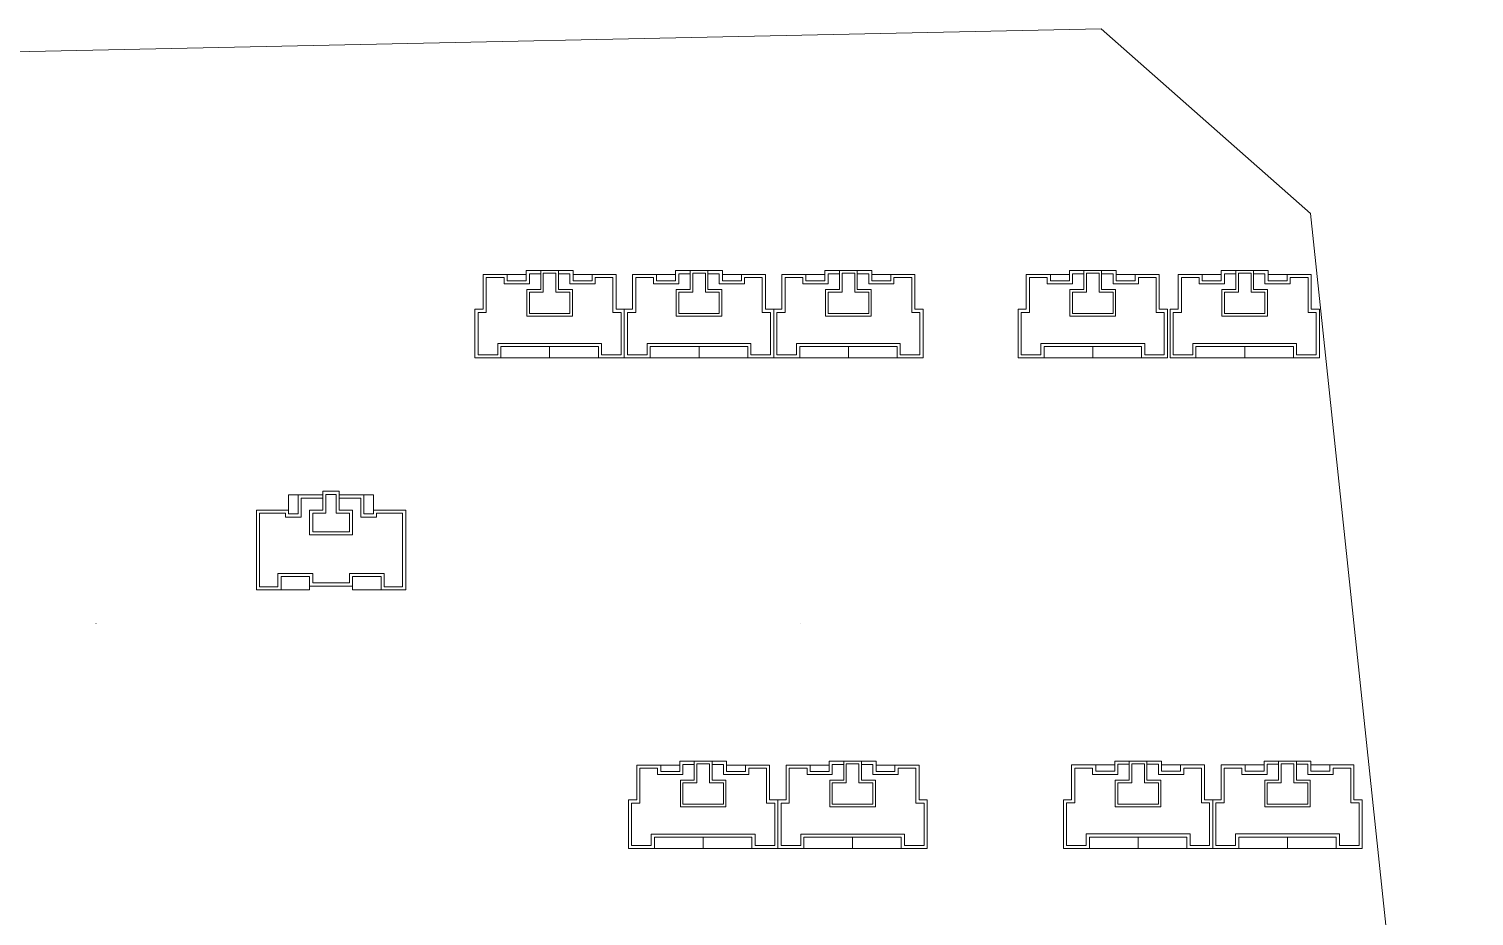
# Model space of a CAD drawing. Extents: x 109296 to 172296, y -14588 to 29909.
# Drawn here: x 115782 to 118522, y -9818 to -8136 of the extents above; entities that cross this region are included whole.
import ezdxf

# ---------------------------------------------------------------- set-up
doc = ezdxf.new("R2010")
doc.units = 0
doc.header["$LTSCALE"] = 1000
doc.header["$MEASUREMENT"] = 0
doc.layers.add('140', color=2, linetype='Continuous', lineweight=5)
doc.layers.add('DingDianTu', color=5, linetype='Continuous', lineweight=0)

# ---------------------------------------------------------------- blocks, each defined once
blk = doc.blocks.new('dafasfd')
at = {"layer": 'DingDianTu', "color": 7, "const_width": 100}
blk.add_lwpolyline([(36368038, 16363912), (36368954, 16361479), (36372042, 16362641), (36374261, 16356745), (36369114, 16354807), (36369537, 16353684), (36361113, 16350514), (36359352, 16355194), (36360288, 16355546), (36359830, 16356763), (36358894, 16356410), (36357556, 16359967)], close=True, dxfattribs=at)
for points in [[(36363546, 16362221), (36362876, 16363999), (36359039, 16362555), (36359708, 16360777)], [(36371734, 16355794), (36372686, 16353267), (36369878, 16352210), (36369350, 16353614)]]:
    blk.add_lwpolyline(points, dxfattribs=at)
at = {"layer": 'DingDianTu', "color": 7}
for points in [[(36369878, 16352210), (36361642, 16349110), (36361113, 16350514)], [(36368038, 16363912), (36371127, 16365074), (36372042, 16362641)]]:
    blk.add_lwpolyline(points, dxfattribs=at)
blk = doc.blocks.new('*E50')
at = {"layer": 'DingDianTu', "color": 7, "xscale": 0.001000002024510444, "yscale": 0.001000000163912773, "zscale": 0.001, "rotation": 339.3761177849276}
blk.add_blockref('dafasfd', (22613, -20413), dxfattribs=at)
blk = doc.blocks.new('*E44')
at = {"layer": 'DingDianTu', "color": 7, "xscale": 0.001000002024510444, "yscale": 0.001000000163912773, "zscale": 0.001, "rotation": 339.3761177849276}
blk.add_blockref('dafasfd', (22613, -20413), dxfattribs=at)

msp = doc.modelspace()

# ---------------------------------------------------------------- linework, layer by layer
at = {"layer": '140', "color": 7}
for p, q in [((117814.7, -8135.8), (112789.1, -8241.3)), ((118211.8, -8485.6), (117814.7, -8135.8)), ((118521.9, -11410.9), (118211.8, -8485.6)), ((116643.5, -8601.1), (116689.1, -8601.1)), ((116643.5, -8667.1), (116643.5, -8601.1)), ((116686.7, -8601.1), (116689.1, -8601.1)), ((116689.1, -8601.1), (116725.1, -8601.1)), ((116689.1, -8601.1), (116689.1, -8613.1)), ((116725.1, -8593.9), (116813.9, -8593.9)), ((116725.1, -8613.1), (116725.1, -8593.9)), ((116731.1, -8599.9), (116752.7, -8599.9)), ((116731.1, -8619.1), (116731.1, -8599.9)), ((116752.7, -8593.9), (116752.7, -8629.9)), ((116781.5, -8598.7), (116757.5, -8598.7)), ((116757.5, -8598.7), (116757.5, -8634.7)), ((116781.5, -8634.7), (116781.5, -8598.7)), ((116786.3, -8629.9), (116786.3, -8593.9)), ((116786.3, -8599.9), (116807.9, -8599.9)), ((116807.9, -8599.9), (116807.9, -8619.1)), ((116813.9, -8593.9), (116813.9, -8613.1)), ((116849.9, -8601.1), (116813.9, -8601.1)), ((116849.9, -8601.1), (116895.5, -8601.1)), ((116849.9, -8613.1), (116849.9, -8601.1)), ((116895.5, -8601.1), (116895.5, -8667.1)), ((116926.7, -8601.1), (116972.3, -8601.1)), ((116926.7, -8667.1), (116926.7, -8601.1)), ((116969.9, -8601.1), (116972.3, -8601.1)), ((116972.3, -8601.1), (117008.3, -8601.1)), ((116972.3, -8601.1), (116972.3, -8613.1)), ((117008.3, -8593.9), (117097.1, -8593.9)), ((117008.3, -8613.1), (117008.3, -8593.9)), ((117014.3, -8599.9), (117035.9, -8599.9)), ((117014.3, -8619.1), (117014.3, -8599.9)), ((117035.9, -8593.9), (117035.9, -8629.9)), ((117064.7, -8598.7), (117040.7, -8598.7)), ((117040.7, -8598.7), (117040.7, -8634.7)), ((117064.7, -8634.7), (117064.7, -8598.7)), ((117069.5, -8629.9), (117069.5, -8593.9)), ((117069.5, -8599.9), (117091.1, -8599.9)), ((117091.1, -8599.9), (117091.1, -8619.1)), ((117097.1, -8593.9), (117097.1, -8613.1)), ((117133.1, -8601.1), (117097.1, -8601.1)), ((117133.1, -8601.1), (117178.7, -8601.1)), ((117133.1, -8613.1), (117133.1, -8601.1)), ((117178.7, -8601.1), (117178.7, -8667.1)), ((117209.9, -8601.1), (117255.5, -8601.1)), ((117209.9, -8667.1), (117209.9, -8601.1)), ((117253.1, -8601.1), (117255.5, -8601.1)), ((117255.5, -8601.1), (117291.5, -8601.1)), ((117255.5, -8601.1), (117255.5, -8613.1)), ((117291.5, -8593.9), (117380.3, -8593.9)), ((117291.5, -8613.1), (117291.5, -8593.9)), ((117297.5, -8599.9), (117319.1, -8599.9)), ((117297.5, -8619.1), (117297.5, -8599.9)), ((117319.1, -8593.9), (117319.1, -8629.9)), ((117347.9, -8598.7), (117323.9, -8598.7)), ((117323.9, -8598.7), (117323.9, -8634.7)), ((117347.9, -8634.7), (117347.9, -8598.7)), ((117352.7, -8629.9), (117352.7, -8593.9)), ((117352.7, -8599.9), (117374.3, -8599.9)), ((117374.3, -8599.9), (117374.3, -8619.1)), ((117380.3, -8593.9), (117380.3, -8613.1)), ((117416.3, -8601.1), (117380.3, -8601.1)), ((117416.3, -8601.1), (117461.9, -8601.1)), ((117416.3, -8613.1), (117416.3, -8601.1)), ((117461.9, -8601.1), (117461.9, -8667.1)), ((117673.1, -8601.1), (117718.7, -8601.1)), ((117673.1, -8667.1), (117673.1, -8601.1)), ((117716.3, -8601.1), (117718.7, -8601.1)), ((117718.7, -8601.1), (117754.7, -8601.1)), ((117718.7, -8601.1), (117718.7, -8613.1)), ((117754.7, -8593.9), (117843.5, -8593.9)), ((117754.7, -8613.1), (117754.7, -8593.9)), ((117760.7, -8599.9), (117782.3, -8599.9)), ((117760.7, -8619.1), (117760.7, -8599.9)), ((117782.3, -8593.9), (117782.3, -8629.9)), ((117811.1, -8598.7), (117787.1, -8598.7)), ((117787.1, -8598.7), (117787.1, -8634.7)), ((117811.1, -8634.7), (117811.1, -8598.7)), ((117815.9, -8629.9), (117815.9, -8593.9)), ((117815.9, -8599.9), (117837.5, -8599.9)), ((117837.5, -8599.9), (117837.5, -8619.1)), ((117843.5, -8593.9), (117843.5, -8613.1)), ((117879.5, -8601.1), (117843.5, -8601.1)), ((117879.5, -8601.1), (117925.1, -8601.1)), ((117879.5, -8613.1), (117879.5, -8601.1)), ((117925.1, -8601.1), (117925.1, -8667.1)), ((117961.1, -8601.1), (118006.7, -8601.1)), ((117961.1, -8667.1), (117961.1, -8601.1)), ((118004.3, -8601.1), (118006.7, -8601.1)), ((118006.7, -8601.1), (118042.7, -8601.1)), ((118006.7, -8601.1), (118006.7, -8613.1)), ((118042.7, -8593.9), (118131.5, -8593.9)), ((118042.7, -8613.1), (118042.7, -8593.9)), ((118048.7, -8599.9), (118070.3, -8599.9)), ((118048.7, -8619.1), (118048.7, -8599.9)), ((118070.3, -8593.9), (118070.3, -8629.9)), ((118099.1, -8598.7), (118075.1, -8598.7)), ((118075.1, -8598.7), (118075.1, -8634.7)), ((118099.1, -8634.7), (118099.1, -8598.7)), ((118103.9, -8629.9), (118103.9, -8593.9)), ((118103.9, -8599.9), (118125.5, -8599.9)), ((118125.5, -8599.9), (118125.5, -8619.1)), ((118131.5, -8593.9), (118131.5, -8613.1)), ((118167.5, -8601.1), (118131.5, -8601.1)), ((118167.5, -8601.1), (118213.1, -8601.1)), ((118167.5, -8613.1), (118167.5, -8601.1)), ((118213.1, -8601.1), (118213.1, -8667.1)), ((116649.5, -8607.1), (116683.1, -8607.1)), ((116649.5, -8673.1), (116649.5, -8607.1)), ((116683.1, -8607.1), (116683.1, -8619.1)), ((116683.1, -8619.1), (116731.1, -8619.1)), ((116689.1, -8613.1), (116725.1, -8613.1)), ((116807.9, -8619.1), (116855.9, -8619.1)), ((116813.9, -8613.1), (116849.9, -8613.1)), ((116855.9, -8607.1), (116889.5, -8607.1)), ((116855.9, -8619.1), (116855.9, -8607.1)), ((116889.5, -8607.1), (116889.5, -8673.1)), ((116932.7, -8607.1), (116966.3, -8607.1)), ((116932.7, -8673.1), (116932.7, -8607.1)), ((116966.3, -8607.1), (116966.3, -8619.1)), ((116966.3, -8619.1), (117014.3, -8619.1)), ((116972.3, -8613.1), (117008.3, -8613.1)), ((117091.1, -8619.1), (117139.1, -8619.1)), ((117097.1, -8613.1), (117133.1, -8613.1)), ((117139.1, -8607.1), (117172.7, -8607.1)), ((117139.1, -8619.1), (117139.1, -8607.1)), ((117172.7, -8607.1), (117172.7, -8673.1)), ((117215.9, -8607.1), (117249.5, -8607.1)), ((117215.9, -8673.1), (117215.9, -8607.1)), ((117249.5, -8607.1), (117249.5, -8619.1)), ((117249.5, -8619.1), (117297.5, -8619.1)), ((117255.5, -8613.1), (117291.5, -8613.1)), ((117374.3, -8619.1), (117422.3, -8619.1)), ((117380.3, -8613.1), (117416.3, -8613.1)), ((117422.3, -8607.1), (117455.9, -8607.1)), ((117422.3, -8619.1), (117422.3, -8607.1)), ((117455.9, -8607.1), (117455.9, -8673.1)), ((117679.1, -8607.1), (117712.7, -8607.1)), ((117679.1, -8673.1), (117679.1, -8607.1)), ((117712.7, -8607.1), (117712.7, -8619.1)), ((117712.7, -8619.1), (117760.7, -8619.1)), ((117718.7, -8613.1), (117754.7, -8613.1)), ((117837.5, -8619.1), (117885.5, -8619.1)), ((117843.5, -8613.1), (117879.5, -8613.1)), ((117885.5, -8607.1), (117919.1, -8607.1)), ((117885.5, -8619.1), (117885.5, -8607.1)), ((117919.1, -8607.1), (117919.1, -8673.1)), ((117967.1, -8607.1), (118000.7, -8607.1)), ((117967.1, -8673.1), (117967.1, -8607.1)), ((118000.7, -8607.1), (118000.7, -8619.1)), ((118000.7, -8619.1), (118048.7, -8619.1)), ((118006.7, -8613.1), (118042.7, -8613.1)), ((118125.5, -8619.1), (118173.5, -8619.1)), ((118131.5, -8613.1), (118167.5, -8613.1)), ((118173.5, -8607.1), (118207.1, -8607.1)), ((118173.5, -8619.1), (118173.5, -8607.1)), ((118207.1, -8607.1), (118207.1, -8673.1)), ((116726.3, -8629.9), (116726.3, -8680.3)), ((116752.7, -8629.9), (116726.3, -8629.9)), ((116731.1, -8634.7), (116731.1, -8675.5)), ((116757.5, -8634.7), (116731.1, -8634.7)), ((116807.9, -8634.7), (116781.5, -8634.7)), ((116812.7, -8629.9), (116786.3, -8629.9)), ((116807.9, -8675.5), (116807.9, -8634.7)), ((116812.7, -8680.3), (116812.7, -8629.9)), ((117009.5, -8629.9), (117009.5, -8680.3)), ((117035.9, -8629.9), (117009.5, -8629.9)), ((117014.3, -8634.7), (117014.3, -8675.5)), ((117040.7, -8634.7), (117014.3, -8634.7)), ((117091.1, -8634.7), (117064.7, -8634.7)), ((117095.9, -8629.9), (117069.5, -8629.9)), ((117091.1, -8675.5), (117091.1, -8634.7)), ((117095.9, -8680.3), (117095.9, -8629.9)), ((117292.7, -8629.9), (117292.7, -8680.3)), ((117319.1, -8629.9), (117292.7, -8629.9)), ((117297.5, -8634.7), (117297.5, -8675.5)), ((117323.9, -8634.7), (117297.5, -8634.7)), ((117374.3, -8634.7), (117347.9, -8634.7)), ((117379.1, -8629.9), (117352.7, -8629.9)), ((117374.3, -8675.5), (117374.3, -8634.7)), ((117379.1, -8680.3), (117379.1, -8629.9)), ((117755.9, -8629.9), (117755.9, -8680.3)), ((117782.3, -8629.9), (117755.9, -8629.9)), ((117760.7, -8634.7), (117760.7, -8675.5)), ((117787.1, -8634.7), (117760.7, -8634.7)), ((117837.5, -8634.7), (117811.1, -8634.7)), ((117842.3, -8629.9), (117815.9, -8629.9)), ((117837.5, -8675.5), (117837.5, -8634.7)), ((117842.3, -8680.3), (117842.3, -8629.9)), ((118043.9, -8629.9), (118043.9, -8680.3)), ((118070.3, -8629.9), (118043.9, -8629.9)), ((118048.7, -8634.7), (118048.7, -8675.5)), ((118075.1, -8634.7), (118048.7, -8634.7)), ((118125.5, -8634.7), (118099.1, -8634.7)), ((118130.3, -8629.9), (118103.9, -8629.9)), ((118125.5, -8675.5), (118125.5, -8634.7)), ((118130.3, -8680.3), (118130.3, -8629.9)), ((116627.9, -8667.1), (116643.5, -8667.1)), ((116627.9, -8759.5), (116627.9, -8667.1)), ((116633.9, -8673.1), (116649.5, -8673.1)), ((116633.9, -8753.5), (116633.9, -8673.1)), ((116726.3, -8679.1), (116726.3, -8680.3)), ((116726.3, -8680.3), (116812.7, -8680.3)), ((116731.1, -8675.5), (116807.9, -8675.5)), ((116811.5, -8680.3), (116812.7, -8680.3)), ((116889.5, -8673.1), (116905.1, -8673.1)), ((116895.5, -8667.1), (116911.1, -8667.1)), ((116905.1, -8673.1), (116905.1, -8753.5)), ((116911.1, -8667.1), (116911.1, -8759.5)), ((116911.1, -8667.1), (116926.7, -8667.1)), ((116911.1, -8759.5), (116911.1, -8667.1)), ((116917.1, -8673.1), (116932.7, -8673.1)), ((116917.1, -8753.5), (116917.1, -8673.1)), ((117009.5, -8679.1), (117009.5, -8680.3)), ((117009.5, -8680.3), (117095.9, -8680.3)), ((117014.3, -8675.5), (117091.1, -8675.5)), ((117094.7, -8680.3), (117095.9, -8680.3)), ((117172.7, -8673.1), (117188.3, -8673.1)), ((117178.7, -8667.1), (117194.3, -8667.1)), ((117188.3, -8673.1), (117188.3, -8753.5)), ((117194.3, -8667.1), (117194.3, -8759.5)), ((117194.3, -8667.1), (117209.9, -8667.1)), ((117194.3, -8759.5), (117194.3, -8667.1)), ((117200.3, -8673.1), (117215.9, -8673.1)), ((117200.3, -8753.5), (117200.3, -8673.1)), ((117292.7, -8679.1), (117292.7, -8680.3)), ((117292.7, -8680.3), (117379.1, -8680.3)), ((117297.5, -8675.5), (117374.3, -8675.5)), ((117377.9, -8680.3), (117379.1, -8680.3)), ((117455.9, -8673.1), (117471.5, -8673.1)), ((117461.9, -8667.1), (117477.5, -8667.1)), ((117471.5, -8673.1), (117471.5, -8753.5)), ((117477.5, -8667.1), (117477.5, -8759.5)), ((117657.5, -8667.1), (117673.1, -8667.1)), ((117657.5, -8759.5), (117657.5, -8667.1)), ((117663.5, -8673.1), (117679.1, -8673.1)), ((117663.5, -8753.5), (117663.5, -8673.1)), ((117755.9, -8679.1), (117755.9, -8680.3)), ((117755.9, -8680.3), (117842.3, -8680.3)), ((117760.7, -8675.5), (117837.5, -8675.5)), ((117841.1, -8680.3), (117842.3, -8680.3)), ((117919.1, -8673.1), (117934.7, -8673.1)), ((117925.1, -8667.1), (117940.7, -8667.1)), ((117934.7, -8673.1), (117934.7, -8753.5)), ((117940.7, -8667.1), (117940.7, -8759.5)), ((117945.5, -8667.1), (117961.1, -8667.1)), ((117945.5, -8759.5), (117945.5, -8667.1)), ((117951.5, -8673.1), (117967.1, -8673.1)), ((117951.5, -8753.5), (117951.5, -8673.1)), ((118043.9, -8679.1), (118043.9, -8680.3)), ((118043.9, -8680.3), (118130.3, -8680.3)), ((118048.7, -8675.5), (118125.5, -8675.5)), ((118129.1, -8680.3), (118130.3, -8680.3)), ((118207.1, -8673.1), (118222.7, -8673.1)), ((118213.1, -8667.1), (118228.7, -8667.1)), ((118222.7, -8673.1), (118222.7, -8753.5)), ((118228.7, -8667.1), (118228.7, -8759.5)), ((116671.1, -8731.9), (116671.1, -8753.5)), ((116769.5, -8731.9), (116671.1, -8731.9)), ((116677.1, -8737.9), (116677.1, -8759.5)), ((116769.5, -8737.9), (116677.1, -8737.9)), ((116867.9, -8731.9), (116769.5, -8731.9)), ((116861.9, -8737.9), (116769.5, -8737.9)), ((116769.5, -8737.9), (116769.5, -8759.5)), ((116861.9, -8759.5), (116861.9, -8737.9)), ((116867.9, -8753.5), (116867.9, -8731.9)), ((116954.3, -8731.9), (116954.3, -8753.5)), ((117052.7, -8731.9), (116954.3, -8731.9)), ((116960.3, -8737.9), (116960.3, -8759.5)), ((117052.7, -8737.9), (116960.3, -8737.9)), ((117151.1, -8731.9), (117052.7, -8731.9)), ((117145.1, -8737.9), (117052.7, -8737.9)), ((117052.7, -8737.9), (117052.7, -8759.5)), ((117145.1, -8759.5), (117145.1, -8737.9)), ((117151.1, -8753.5), (117151.1, -8731.9)), ((117237.5, -8731.9), (117237.5, -8753.5)), ((117335.9, -8731.9), (117237.5, -8731.9)), ((117243.5, -8737.9), (117243.5, -8759.5)), ((117335.9, -8737.9), (117243.5, -8737.9)), ((117434.3, -8731.9), (117335.9, -8731.9)), ((117428.3, -8737.9), (117335.9, -8737.9)), ((117335.9, -8737.9), (117335.9, -8759.5)), ((117428.3, -8759.5), (117428.3, -8737.9)), ((117434.3, -8753.5), (117434.3, -8731.9)), ((117700.7, -8731.9), (117700.7, -8753.5)), ((117799.1, -8731.9), (117700.7, -8731.9)), ((117706.7, -8737.9), (117706.7, -8759.5)), ((117799.1, -8737.9), (117706.7, -8737.9)), ((117897.5, -8731.9), (117799.1, -8731.9)), ((117891.5, -8737.9), (117799.1, -8737.9)), ((117799.1, -8737.9), (117799.1, -8759.5)), ((117891.5, -8759.5), (117891.5, -8737.9)), ((117897.5, -8753.5), (117897.5, -8731.9)), ((117988.7, -8731.9), (117988.7, -8753.5)), ((118087.1, -8731.9), (117988.7, -8731.9)), ((117994.7, -8737.9), (117994.7, -8759.5)), ((118087.1, -8737.9), (117994.7, -8737.9)), ((118185.5, -8731.9), (118087.1, -8731.9)), ((118179.5, -8737.9), (118087.1, -8737.9)), ((118087.1, -8737.9), (118087.1, -8759.5)), ((118179.5, -8759.5), (118179.5, -8737.9)), ((118185.5, -8753.5), (118185.5, -8731.9)), ((116677.1, -8759.5), (116627.9, -8759.5)), ((116671.1, -8753.5), (116633.9, -8753.5)), ((116769.5, -8759.5), (116677.1, -8759.5)), ((116769.5, -8759.5), (116861.9, -8759.5)), ((116911.1, -8759.5), (116861.9, -8759.5)), ((116905.1, -8753.5), (116867.9, -8753.5)), ((116960.3, -8759.5), (116911.1, -8759.5)), ((116954.3, -8753.5), (116917.1, -8753.5)), ((117052.7, -8759.5), (116960.3, -8759.5)), ((117052.7, -8759.5), (117145.1, -8759.5)), ((117194.3, -8759.5), (117145.1, -8759.5)), ((117188.3, -8753.5), (117151.1, -8753.5)), ((117243.5, -8759.5), (117194.3, -8759.5)), ((117237.5, -8753.5), (117200.3, -8753.5)), ((117335.9, -8759.5), (117243.5, -8759.5)), ((117335.9, -8759.5), (117428.3, -8759.5)), ((117477.5, -8759.5), (117428.3, -8759.5)), ((117471.5, -8753.5), (117434.3, -8753.5)), ((117706.7, -8759.5), (117657.5, -8759.5)), ((117700.7, -8753.5), (117663.5, -8753.5)), ((117799.1, -8759.5), (117706.7, -8759.5)), ((117799.1, -8759.5), (117891.5, -8759.5)), ((117940.7, -8759.5), (117891.5, -8759.5)), ((117934.7, -8753.5), (117897.5, -8753.5)), ((117994.7, -8759.5), (117945.5, -8759.5)), ((117988.7, -8753.5), (117951.5, -8753.5)), ((118087.1, -8759.5), (117994.7, -8759.5)), ((118087.1, -8759.5), (118179.5, -8759.5)), ((118228.7, -8759.5), (118179.5, -8759.5)), ((118222.7, -8753.5), (118185.5, -8753.5)), ((116339.6, -9012.1), (116339.6, -9019.3)), ((116370.8, -9012.1), (116339.6, -9012.1)), ((116370.8, -9019.3), (116370.8, -9012.1)), ((116370.8, -9048.1), (116370.8, -9012.1)), ((116274.8, -9019.3), (116292.8, -9019.3)), ((116274.8, -9048.1), (116274.8, -9019.3)), ((116292.8, -9019.3), (116292.8, -9055.3)), ((116339.6, -9019.3), (116292.8, -9019.3)), ((116298.8, -9025.3), (116298.8, -9061.3)), ((116339.6, -9025.3), (116298.8, -9025.3)), ((116339.6, -9019.3), (116339.6, -9048.1)), ((116345.6, -9018.1), (116345.6, -9019.3)), ((116364.8, -9018.1), (116345.6, -9018.1)), ((116345.6, -9019.3), (116345.6, -9054.1)), ((116364.8, -9054.1), (116364.8, -9018.1)), ((116417.6, -9019.3), (116370.8, -9019.3)), ((116411.6, -9025.3), (116370.8, -9025.3)), ((116411.6, -9061.3), (116411.6, -9025.3)), ((116435.6, -9019.3), (116417.6, -9019.3)), ((116417.6, -9055.3), (116417.6, -9019.3)), ((116435.6, -9048.1), (116435.6, -9019.3)), ((116213.6, -9048.1), (116213.6, -9199.3)), ((116253.2, -9048.1), (116213.6, -9048.1)), ((116219.6, -9054.1), (116219.6, -9193.3)), ((116253.2, -9054.1), (116219.6, -9054.1)), ((116274.8, -9048.1), (116253.2, -9048.1)), ((116268.8, -9054.1), (116253.2, -9054.1)), ((116268.8, -9061.3), (116268.8, -9054.1)), ((116298.8, -9061.3), (116268.8, -9061.3)), ((116274.8, -9055.3), (116274.8, -9048.1)), ((116292.8, -9055.3), (116274.8, -9055.3)), ((116314.4, -9048.1), (116314.4, -9094.9)), ((116339.6, -9048.1), (116314.4, -9048.1)), ((116320.4, -9054.1), (116320.4, -9088.9)), ((116345.6, -9054.1), (116320.4, -9054.1)), ((116390, -9054.1), (116364.8, -9054.1)), ((116396, -9048.1), (116370.8, -9048.1)), ((116390, -9088.9), (116390, -9054.1)), ((116396, -9094.9), (116396, -9048.1)), ((116441.6, -9061.3), (116411.6, -9061.3)), ((116435.6, -9055.3), (116417.6, -9055.3)), ((116435.6, -9048.1), (116435.6, -9055.3)), ((116457.2, -9048.1), (116435.6, -9048.1)), ((116441.6, -9054.1), (116441.6, -9061.3)), ((116457.2, -9054.1), (116441.6, -9054.1)), ((116496.8, -9048.1), (116457.2, -9048.1)), ((116490.8, -9054.1), (116457.2, -9054.1)), ((116490.8, -9193.3), (116490.8, -9054.1)), ((116496.8, -9199.3), (116496.8, -9048.1)), ((116320.4, -9088.9), (116390, -9088.9)), ((116314.4, -9094.9), (116396, -9094.9)), ((116254.4, -9168.1), (116320.4, -9168.1)), ((116254.4, -9193.3), (116254.4, -9168.1)), ((116260.4, -9174.1), (116314.4, -9174.1)), ((116260.4, -9199.3), (116260.4, -9174.1)), ((116314.4, -9174.1), (116314.4, -9192.1)), ((116320.4, -9168.1), (116320.4, -9186.1)), ((116390, -9168.1), (116456, -9168.1)), ((116390, -9186.1), (116390, -9168.1)), ((116396, -9174.1), (116450, -9174.1)), ((116396, -9192.1), (116396, -9174.1)), ((116450, -9174.1), (116450, -9199.3)), ((116456, -9168.1), (116456, -9193.3)), ((116213.6, -9199.3), (116260.4, -9199.3)), ((116219.6, -9193.3), (116254.4, -9193.3)), ((116260.4, -9199.3), (116314.4, -9199.3)), ((116314.4, -9199.3), (116314.4, -9192.1)), ((116314.4, -9192.1), (116355.2, -9192.1)), ((116320.4, -9186.1), (116355.2, -9186.1)), ((116355.2, -9186.1), (116390, -9186.1)), ((116355.2, -9192.1), (116396, -9192.1)), ((116396, -9199.3), (116396, -9192.1)), ((116450, -9199.3), (116396, -9199.3)), ((116450, -9199.3), (116496.8, -9199.3)), ((116456, -9193.3), (116490.8, -9193.3)), ((116934.6, -9531.3), (116980.2, -9531.3)), ((116934.6, -9597.3), (116934.6, -9531.3)), ((116977.8, -9531.3), (116980.2, -9531.3)), ((116980.2, -9531.3), (117016.2, -9531.3)), ((116980.2, -9531.3), (116980.2, -9543.3)), ((117016.2, -9524.1), (117105, -9524.1)), ((117016.2, -9543.3), (117016.2, -9524.1)), ((117022.2, -9530.1), (117043.8, -9530.1)), ((117022.2, -9549.3), (117022.2, -9530.1)), ((117043.8, -9524.1), (117043.8, -9560.1)), ((117072.6, -9528.9), (117048.6, -9528.9)), ((117048.6, -9528.9), (117048.6, -9564.9)), ((117072.6, -9564.9), (117072.6, -9528.9)), ((117077.4, -9560.1), (117077.4, -9524.1)), ((117077.4, -9530.1), (117099, -9530.1)), ((117099, -9530.1), (117099, -9549.3)), ((117105, -9524.1), (117105, -9543.3)), ((117141, -9531.3), (117105, -9531.3)), ((117141, -9531.3), (117186.6, -9531.3)), ((117141, -9543.3), (117141, -9531.3)), ((117186.6, -9531.3), (117186.6, -9597.3)), ((117217.8, -9531.3), (117263.4, -9531.3)), ((117217.8, -9597.3), (117217.8, -9531.3)), ((117261, -9531.3), (117263.4, -9531.3)), ((117263.4, -9531.3), (117299.4, -9531.3)), ((117263.4, -9531.3), (117263.4, -9543.3)), ((117299.4, -9524.1), (117388.2, -9524.1)), ((117299.4, -9543.3), (117299.4, -9524.1)), ((117305.4, -9530.1), (117327, -9530.1)), ((117305.4, -9549.3), (117305.4, -9530.1)), ((117327, -9524.1), (117327, -9560.1)), ((117355.8, -9528.9), (117331.8, -9528.9)), ((117331.8, -9528.9), (117331.8, -9564.9)), ((117355.8, -9564.9), (117355.8, -9528.9)), ((117360.6, -9560.1), (117360.6, -9524.1)), ((117360.6, -9530.1), (117382.2, -9530.1)), ((117382.2, -9530.1), (117382.2, -9549.3)), ((117388.2, -9524.1), (117388.2, -9543.3)), ((117424.2, -9531.3), (117388.2, -9531.3)), ((117424.2, -9531.3), (117469.8, -9531.3)), ((117424.2, -9543.3), (117424.2, -9531.3)), ((117469.8, -9531.3), (117469.8, -9597.3)), ((117759, -9531.1), (117804.6, -9531.1)), ((117759, -9597.1), (117759, -9531.1)), ((117802.2, -9531.1), (117804.6, -9531.1)), ((117804.6, -9531.1), (117840.6, -9531.1)), ((117804.6, -9531.1), (117804.6, -9543.1)), ((117840.6, -9523.9), (117929.4, -9523.9)), ((117840.6, -9543.1), (117840.6, -9523.9)), ((117846.6, -9529.9), (117868.2, -9529.9)), ((117846.6, -9549.1), (117846.6, -9529.9)), ((117868.2, -9523.9), (117868.2, -9559.9)), ((117897, -9528.7), (117873, -9528.7)), ((117873, -9528.7), (117873, -9564.7)), ((117897, -9564.7), (117897, -9528.7)), ((117901.8, -9559.9), (117901.8, -9523.9)), ((117901.8, -9529.9), (117923.4, -9529.9)), ((117923.4, -9529.9), (117923.4, -9549.1)), ((117929.4, -9523.9), (117929.4, -9543.1)), ((117965.4, -9531.1), (117929.4, -9531.1)), ((117965.4, -9531.1), (118011, -9531.1)), ((117965.4, -9543.1), (117965.4, -9531.1)), ((118011, -9531.1), (118011, -9597.1)), ((118042.2, -9531.1), (118087.8, -9531.1)), ((118042.2, -9597.1), (118042.2, -9531.1)), ((118085.4, -9531.1), (118087.8, -9531.1)), ((118087.8, -9531.1), (118123.8, -9531.1)), ((118087.8, -9531.1), (118087.8, -9543.1)), ((118123.8, -9523.9), (118212.6, -9523.9)), ((118123.8, -9543.1), (118123.8, -9523.9)), ((118129.8, -9529.9), (118151.4, -9529.9)), ((118129.8, -9549.1), (118129.8, -9529.9)), ((118151.4, -9523.9), (118151.4, -9559.9)), ((118180.2, -9528.7), (118156.2, -9528.7)), ((118156.2, -9528.7), (118156.2, -9564.7)), ((118180.2, -9564.7), (118180.2, -9528.7)), ((118185, -9559.9), (118185, -9523.9)), ((118185, -9529.9), (118206.6, -9529.9)), ((118206.6, -9529.9), (118206.6, -9549.1)), ((118212.6, -9523.9), (118212.6, -9543.1)), ((118248.6, -9531.1), (118212.6, -9531.1)), ((118248.6, -9531.1), (118294.2, -9531.1)), ((118248.6, -9543.1), (118248.6, -9531.1)), ((118294.2, -9531.1), (118294.2, -9597.1)), ((116940.6, -9537.3), (116974.2, -9537.3)), ((116940.6, -9603.3), (116940.6, -9537.3)), ((116974.2, -9537.3), (116974.2, -9549.3)), ((116974.2, -9549.3), (117022.2, -9549.3)), ((116980.2, -9543.3), (117016.2, -9543.3)), ((117017.4, -9560.1), (117017.4, -9610.5)), ((117043.8, -9560.1), (117017.4, -9560.1)), ((117103.8, -9560.1), (117077.4, -9560.1)), ((117099, -9549.3), (117147, -9549.3)), ((117103.8, -9610.5), (117103.8, -9560.1)), ((117105, -9543.3), (117141, -9543.3)), ((117147, -9537.3), (117180.6, -9537.3)), ((117147, -9549.3), (117147, -9537.3)), ((117180.6, -9537.3), (117180.6, -9603.3)), ((117223.8, -9537.3), (117257.4, -9537.3)), ((117223.8, -9603.3), (117223.8, -9537.3)), ((117257.4, -9537.3), (117257.4, -9549.3)), ((117257.4, -9549.3), (117305.4, -9549.3)), ((117263.4, -9543.3), (117299.4, -9543.3)), ((117300.6, -9560.1), (117300.6, -9610.5)), ((117327, -9560.1), (117300.6, -9560.1)), ((117387, -9560.1), (117360.6, -9560.1)), ((117382.2, -9549.3), (117430.2, -9549.3)), ((117387, -9610.5), (117387, -9560.1)), ((117388.2, -9543.3), (117424.2, -9543.3)), ((117430.2, -9537.3), (117463.8, -9537.3)), ((117430.2, -9549.3), (117430.2, -9537.3)), ((117463.8, -9537.3), (117463.8, -9603.3)), ((117765, -9537.1), (117798.6, -9537.1)), ((117765, -9603.1), (117765, -9537.1)), ((117798.6, -9537.1), (117798.6, -9549.1)), ((117798.6, -9549.1), (117846.6, -9549.1)), ((117804.6, -9543.1), (117840.6, -9543.1)), ((117841.8, -9559.9), (117841.8, -9610.3)), ((117868.2, -9559.9), (117841.8, -9559.9)), ((117928.2, -9559.9), (117901.8, -9559.9)), ((117923.4, -9549.1), (117971.4, -9549.1)), ((117928.2, -9610.3), (117928.2, -9559.9)), ((117929.4, -9543.1), (117965.4, -9543.1)), ((117971.4, -9537.1), (118005, -9537.1)), ((117971.4, -9549.1), (117971.4, -9537.1)), ((118005, -9537.1), (118005, -9603.1)), ((118048.2, -9537.1), (118081.8, -9537.1)), ((118048.2, -9603.1), (118048.2, -9537.1)), ((118081.8, -9537.1), (118081.8, -9549.1)), ((118081.8, -9549.1), (118129.8, -9549.1)), ((118087.8, -9543.1), (118123.8, -9543.1)), ((118125, -9559.9), (118125, -9610.3)), ((118151.4, -9559.9), (118125, -9559.9)), ((118211.4, -9559.9), (118185, -9559.9)), ((118206.6, -9549.1), (118254.6, -9549.1)), ((118211.4, -9610.3), (118211.4, -9559.9)), ((118212.6, -9543.1), (118248.6, -9543.1)), ((118254.6, -9537.1), (118288.2, -9537.1)), ((118254.6, -9549.1), (118254.6, -9537.1)), ((118288.2, -9537.1), (118288.2, -9603.1)), ((117022.2, -9564.9), (117022.2, -9605.7)), ((117048.6, -9564.9), (117022.2, -9564.9)), ((117099, -9564.9), (117072.6, -9564.9)), ((117099, -9605.7), (117099, -9564.9)), ((117305.4, -9564.9), (117305.4, -9605.7)), ((117331.8, -9564.9), (117305.4, -9564.9)), ((117382.2, -9564.9), (117355.8, -9564.9)), ((117382.2, -9605.7), (117382.2, -9564.9)), ((117846.6, -9564.7), (117846.6, -9605.5)), ((117873, -9564.7), (117846.6, -9564.7)), ((117923.4, -9564.7), (117897, -9564.7)), ((117923.4, -9605.5), (117923.4, -9564.7)), ((118129.8, -9564.7), (118129.8, -9605.5)), ((118156.2, -9564.7), (118129.8, -9564.7)), ((118206.6, -9564.7), (118180.2, -9564.7)), ((118206.6, -9605.5), (118206.6, -9564.7)), ((116919, -9597.3), (116934.6, -9597.3)), ((116919, -9689.7), (116919, -9597.3)), ((116925, -9603.3), (116940.6, -9603.3)), ((116925, -9683.7), (116925, -9603.3)), ((117017.4, -9609.3), (117017.4, -9610.5)), ((117017.4, -9610.5), (117103.8, -9610.5)), ((117022.2, -9605.7), (117099, -9605.7)), ((117102.6, -9610.5), (117103.8, -9610.5)), ((117180.6, -9603.3), (117196.2, -9603.3)), ((117186.6, -9597.3), (117202.2, -9597.3)), ((117196.2, -9603.3), (117196.2, -9683.7)), ((117202.2, -9597.3), (117202.2, -9689.7)), ((117202.2, -9597.3), (117217.8, -9597.3)), ((117202.2, -9689.7), (117202.2, -9597.3)), ((117208.2, -9603.3), (117223.8, -9603.3)), ((117208.2, -9683.7), (117208.2, -9603.3)), ((117300.6, -9609.3), (117300.6, -9610.5)), ((117300.6, -9610.5), (117387, -9610.5)), ((117305.4, -9605.7), (117382.2, -9605.7)), ((117385.8, -9610.5), (117387, -9610.5)), ((117463.8, -9603.3), (117479.4, -9603.3)), ((117469.8, -9597.3), (117485.4, -9597.3)), ((117479.4, -9603.3), (117479.4, -9683.7)), ((117485.4, -9597.3), (117485.4, -9689.7)), ((117743.4, -9597.1), (117759, -9597.1)), ((117743.4, -9689.5), (117743.4, -9597.1)), ((117749.4, -9603.1), (117765, -9603.1)), ((117749.4, -9683.5), (117749.4, -9603.1)), ((117841.8, -9609.1), (117841.8, -9610.3)), ((117841.8, -9610.3), (117928.2, -9610.3)), ((117846.6, -9605.5), (117923.4, -9605.5)), ((117927, -9610.3), (117928.2, -9610.3)), ((118005, -9603.1), (118020.6, -9603.1)), ((118011, -9597.1), (118026.6, -9597.1)), ((118020.6, -9603.1), (118020.6, -9683.5)), ((118026.6, -9597.1), (118026.6, -9689.5)), ((118026.6, -9597.1), (118042.2, -9597.1)), ((118026.6, -9689.5), (118026.6, -9597.1)), ((118032.6, -9603.1), (118048.2, -9603.1)), ((118032.6, -9683.5), (118032.6, -9603.1)), ((118125, -9609.1), (118125, -9610.3)), ((118125, -9610.3), (118211.4, -9610.3)), ((118129.8, -9605.5), (118206.6, -9605.5)), ((118210.2, -9610.3), (118211.4, -9610.3)), ((118288.2, -9603.1), (118303.8, -9603.1)), ((118294.2, -9597.1), (118309.8, -9597.1)), ((118303.8, -9603.1), (118303.8, -9683.5)), ((118309.8, -9597.1), (118309.8, -9689.5)), ((116962.2, -9662.1), (116962.2, -9683.7)), ((117060.6, -9662.1), (116962.2, -9662.1)), ((116968.2, -9668.1), (116968.2, -9689.7)), ((117060.6, -9668.1), (116968.2, -9668.1)), ((117159, -9662.1), (117060.6, -9662.1)), ((117153, -9668.1), (117060.6, -9668.1)), ((117060.6, -9668.1), (117060.6, -9689.7)), ((117153, -9689.7), (117153, -9668.1)), ((117159, -9683.7), (117159, -9662.1)), ((117245.4, -9662.1), (117245.4, -9683.7)), ((117343.8, -9662.1), (117245.4, -9662.1)), ((117251.4, -9668.1), (117251.4, -9689.7)), ((117343.8, -9668.1), (117251.4, -9668.1)), ((117442.2, -9662.1), (117343.8, -9662.1)), ((117436.2, -9668.1), (117343.8, -9668.1)), ((117343.8, -9668.1), (117343.8, -9689.7)), ((117436.2, -9689.7), (117436.2, -9668.1)), ((117442.2, -9683.7), (117442.2, -9662.1)), ((117786.6, -9661.9), (117786.6, -9683.5)), ((117885, -9661.9), (117786.6, -9661.9)), ((117792.6, -9667.9), (117792.6, -9689.5)), ((117885, -9667.9), (117792.6, -9667.9)), ((117983.4, -9661.9), (117885, -9661.9)), ((117977.4, -9667.9), (117885, -9667.9)), ((117885, -9667.9), (117885, -9689.5)), ((117977.4, -9689.5), (117977.4, -9667.9)), ((117983.4, -9683.5), (117983.4, -9661.9)), ((118069.8, -9661.9), (118069.8, -9683.5)), ((118168.2, -9661.9), (118069.8, -9661.9)), ((118075.8, -9667.9), (118075.8, -9689.5)), ((118168.2, -9667.9), (118075.8, -9667.9)), ((118266.6, -9661.9), (118168.2, -9661.9)), ((118260.6, -9667.9), (118168.2, -9667.9)), ((118168.2, -9667.9), (118168.2, -9689.5)), ((118260.6, -9689.5), (118260.6, -9667.9)), ((118266.6, -9683.5), (118266.6, -9661.9)), ((116968.2, -9689.7), (116919, -9689.7)), ((116962.2, -9683.7), (116925, -9683.7)), ((117060.6, -9689.7), (116968.2, -9689.7)), ((117060.6, -9689.7), (117153, -9689.7)), ((117202.2, -9689.7), (117153, -9689.7)), ((117196.2, -9683.7), (117159, -9683.7)), ((117251.4, -9689.7), (117202.2, -9689.7)), ((117245.4, -9683.7), (117208.2, -9683.7)), ((117343.8, -9689.7), (117251.4, -9689.7)), ((117343.8, -9689.7), (117436.2, -9689.7)), ((117485.4, -9689.7), (117436.2, -9689.7)), ((117479.4, -9683.7), (117442.2, -9683.7)), ((117792.6, -9689.5), (117743.4, -9689.5)), ((117786.6, -9683.5), (117749.4, -9683.5)), ((117885, -9689.5), (117792.6, -9689.5)), ((117885, -9689.5), (117977.4, -9689.5)), ((118026.6, -9689.5), (117977.4, -9689.5)), ((118020.6, -9683.5), (117983.4, -9683.5)), ((118075.8, -9689.5), (118026.6, -9689.5)), ((118069.8, -9683.5), (118032.6, -9683.5)), ((118168.2, -9689.5), (118075.8, -9689.5)), ((118168.2, -9689.5), (118260.6, -9689.5)), ((118309.8, -9689.5), (118260.6, -9689.5)), ((118303.8, -9683.5), (118266.6, -9683.5))]:
    msp.add_line(p, q, dxfattribs=at)

# ---------------------------------------------------------------- block references
at = {"layer": '140', "color": 7, "xscale": 0.01199999998789281, "yscale": 0.01200000001699664, "zscale": 0.012}
for name, p in [('*E50', (115160.8, -9048.1)), ('*E44', (116496.8, -9048.1))]:
    msp.add_blockref(name, p, dxfattribs=at)

doc.saveas('drawing.dxf')
